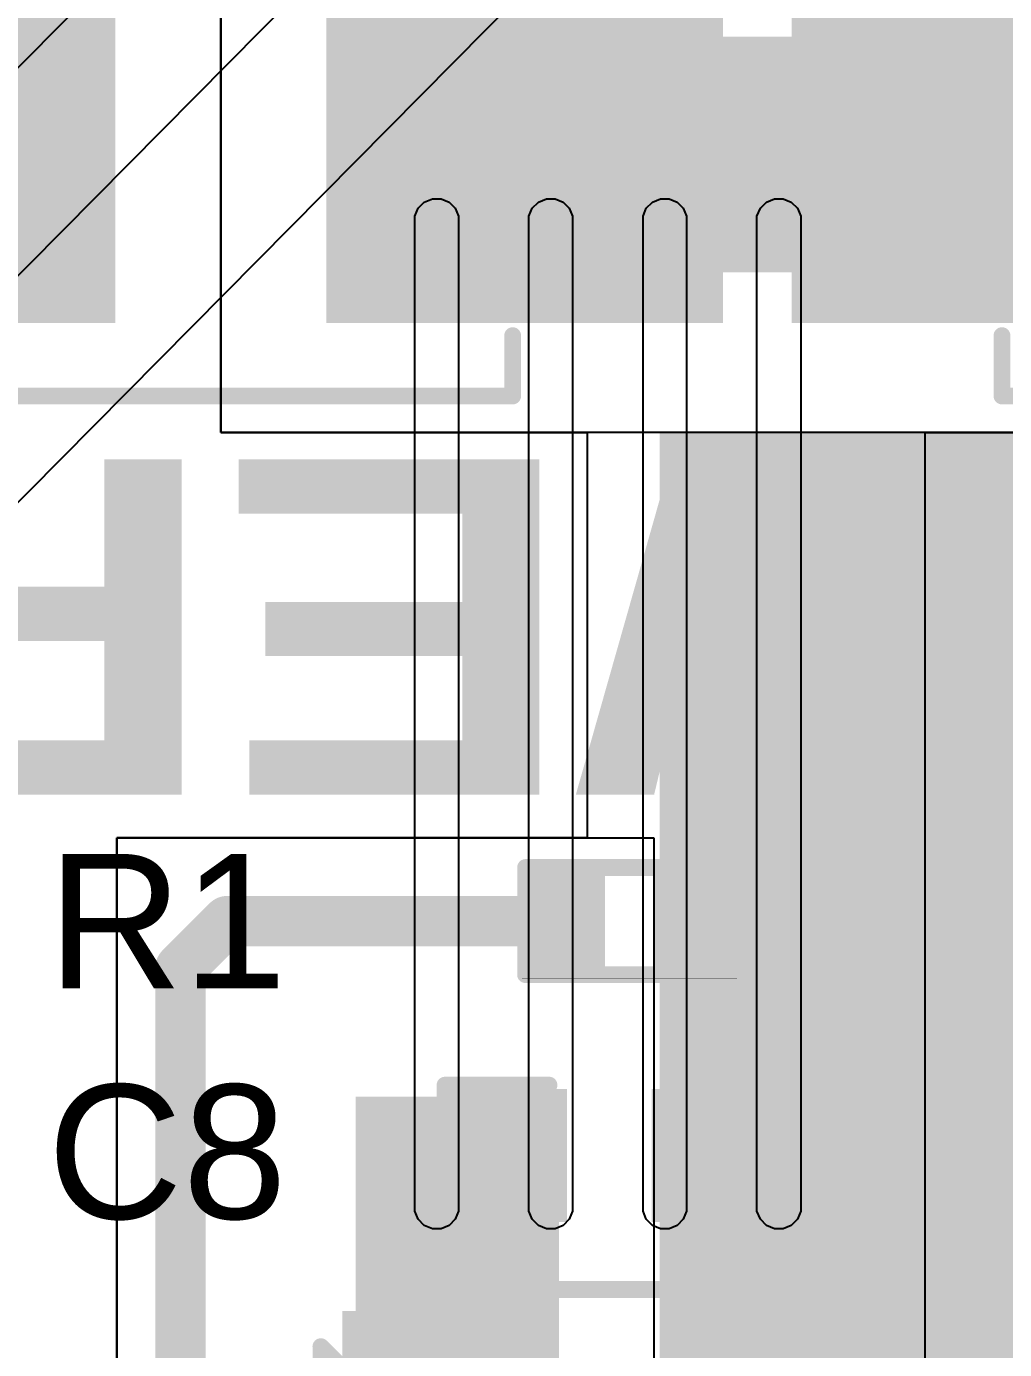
# Model space of a CAD drawing. Header units: inches. Extents: x -4 to 5258, y -4 to 5281.
# Drawn here: x 118.15 to 125.55, y 82.57 to 92.59 of the extents above; entities that cross this region are included whole.
import ezdxf

# ---------------------------------------------------------------- set-up
doc = ezdxf.new("R2010")
doc.units = ezdxf.units.IN
for name, color, linetype in [('Bottom Solder', 6, 'Continuous'), ('Top Layer', 1, 'Continuous'), ('Top Overlay', 2, 'Continuous'), ('Top Paste', 8, 'Continuous'), ('Top Solder', 216, 'Continuous')]:
    doc.layers.add(name, color=color, linetype=linetype)
doc.styles.add('Arial', font='', dxfattribs={"height": 0.2})
doc.styles.add('Arial Black_Bold', font='', dxfattribs={"height": 0.2})
doc.styles.get('Arial').set_extended_font_data('Arial')
doc.styles.get('Arial Black_Bold').set_extended_font_data('Arial Black', bold=True)

# ---------------------------------------------------------------- blocks, each defined once
blk = doc.blocks.new('13_WQFN_HR__3_2__31')
at = {"layer": 'Top Solder'}
for p in [(-0.547, -0.923), (0.575, 1.81), (1.178, -0.923)]:
    blk.add_line(p, (5220.676, 5271.621), dxfattribs=at)
blk = doc.blocks.new('SOT_23_6_32')
at = {"layer": 'Top Layer'}
for points in [[(-1.92, 1.26), (-0.7, 1.26), (-0.7, 0.64), (-1.92, 0.64)], [(0.7, 1.26), (1.92, 1.26), (1.92, 0.64), (0.7, 0.64)], [(-1.92, 0.31), (-0.7, 0.31), (-0.7, -0.31), (-1.92, -0.31)], [(0.7, 0.31), (1.92, 0.31), (1.92, -0.31), (0.7, -0.31)], [(-1.92, -0.64), (-0.7, -0.64), (-0.7, -1.26), (-1.92, -1.26)], [(0.7, -0.64), (1.92, -0.64), (1.92, -1.26), (0.7, -1.26)]]:
    blk.add_hatch(color=1, dxfattribs=at).paths.add_polyline_path(points)
at = {"layer": 'Top Paste'}
for points in [[(-1.92, 1.26), (-0.7, 1.26), (-0.7, 0.64), (-1.92, 0.64)], [(0.7, 1.26), (1.92, 1.26), (1.92, 0.64), (0.7, 0.64)], [(-1.92, 0.31), (-0.7, 0.31), (-0.7, -0.31), (-1.92, -0.31)], [(0.7, 0.31), (1.92, 0.31), (1.92, -0.31), (0.7, -0.31)], [(-1.92, -0.64), (-0.7, -0.64), (-0.7, -1.26), (-1.92, -1.26)], [(0.7, -0.64), (1.92, -0.64), (1.92, -1.26), (0.7, -1.26)]]:
    blk.add_hatch(color=8, dxfattribs=at).paths.add_polyline_path(points)
at = {"layer": 'Top Solder'}
for points in [[(-2.022, 1.362), (-0.598, 1.362), (-0.598, 0.538), (-2.022, 0.538)], [(0.598, 1.362), (2.022, 1.362), (2.022, 0.538), (0.598, 0.538)], [(-2.022, 0.412), (-0.598, 0.412), (-0.598, -0.412), (-2.022, -0.412)], [(0.598, 0.412), (2.022, 0.412), (2.022, -0.412), (0.598, -0.412)], [(-2.022, -0.538), (-0.598, -0.538), (-0.598, -1.362), (-2.022, -1.362)], [(0.598, -0.538), (2.022, -0.538), (2.022, -1.362), (0.598, -1.362)]]:
    blk.add_hatch(color=216, dxfattribs=at).paths.add_polyline_path(points)
at = {"layer": 'Top Overlay'}
for points in [[(-0.889, 1.424, 0.127, 0.127, 0), (-0.889, 1.524, 0.127, 0.127, 0)], [(-0.889, 1.524, 0.127, 0.127, 0), (0.864, 1.524, 0.127, 0.127, 0)], [(0.864, 1.424, 0.127, 0.127, 0), (0.864, 1.524, 0.127, 0.127, 0)], [(-2.184, 0.838, 0.127, 0.127, 0), (-2.184, 1.092, 0.127, 0.127, 0)], [(-2.184, 1.092, 0.127, 0.127, 0), (-2.057, 0.965, 0.127, 0.127, 0)], [(-2.184, 0.838, 0.127, 0.127, 0), (-2.057, 0.965, 0.127, 0.127, 0)], [(-0.889, -1.524, 0.127, 0.127, 0), (-0.889, -1.424, 0.127, 0.127, 0)], [(0.864, -1.524, 0.127, 0.127, 0), (0.864, -1.424, 0.127, 0.127, 0)], [(-0.889, -1.524, 0.127, 0.127, 0), (0.864, -1.524, 0.127, 0.127, 0)]]:
    blk.add_lwpolyline(points, format="xyseb", dxfattribs=at)
for points in [[(-0.921, 1.524, 0.0635, 0.0635, 1), (-0.857, 1.524, 0.0635, 0.0635, 1)], [(-0.921, 1.524, 0.0635, 0.0635, 1), (-0.857, 1.524, 0.0635, 0.0635, 1)], [(0.832, 1.524, 0.0635, 0.0635, 1), (0.895, 1.524, 0.0635, 0.0635, 1)], [(0.832, 1.524, 0.0635, 0.0635, 1), (0.895, 1.524, 0.0635, 0.0635, 1)], [(-0.921, 1.424, 0.0635, 0.0635, 1), (-0.857, 1.424, 0.0635, 0.0635, 1)], [(0.832, 1.424, 0.0635, 0.0635, 1), (0.895, 1.424, 0.0635, 0.0635, 1)], [(-2.216, 1.092, 0.0635, 0.0635, 1), (-2.153, 1.092, 0.0635, 0.0635, 1)], [(-2.216, 1.092, 0.0635, 0.0635, 1), (-2.153, 1.092, 0.0635, 0.0635, 1)], [(-2.089, 0.965, 0.0635, 0.0635, 1), (-2.026, 0.965, 0.0635, 0.0635, 1)], [(-2.089, 0.965, 0.0635, 0.0635, 1), (-2.026, 0.965, 0.0635, 0.0635, 1)], [(-2.216, 0.838, 0.0635, 0.0635, 1), (-2.153, 0.838, 0.0635, 0.0635, 1)], [(-2.216, 0.838, 0.0635, 0.0635, 1), (-2.153, 0.838, 0.0635, 0.0635, 1)], [(-0.921, -1.424, 0.0635, 0.0635, 1), (-0.857, -1.424, 0.0635, 0.0635, 1)], [(0.832, -1.424, 0.0635, 0.0635, 1), (0.895, -1.424, 0.0635, 0.0635, 1)], [(-0.921, -1.524, 0.0635, 0.0635, 1), (-0.857, -1.524, 0.0635, 0.0635, 1)], [(-0.921, -1.524, 0.0635, 0.0635, 1), (-0.857, -1.524, 0.0635, 0.0635, 1)], [(0.832, -1.524, 0.0635, 0.0635, 1), (0.895, -1.524, 0.0635, 0.0635, 1)], [(0.832, -1.524, 0.0635, 0.0635, 1), (0.895, -1.524, 0.0635, 0.0635, 1)]]:
    blk.add_lwpolyline(points, format="xyseb", close=True, dxfattribs=at)
blk = doc.blocks.new('R___0402_167')
at = {"layer": 'Top Layer'}
for points in [[(-0.699, -0.318), (-0.699, 0.318), (-0.241, 0.318), (-0.241, -0.318)], [(0.241, -0.318), (0.241, 0.318), (0.699, 0.318), (0.699, -0.318)]]:
    blk.add_hatch(color=1, dxfattribs=at).paths.add_polyline_path(points)
at = {"layer": 'Top Paste'}
for points in [[(-0.699, -0.318), (-0.699, 0.318), (-0.241, 0.318), (-0.241, -0.318)], [(0.241, -0.318), (0.241, 0.318), (0.699, 0.318), (0.699, -0.318)]]:
    blk.add_hatch(color=8, dxfattribs=at).paths.add_polyline_path(points)
at = {"layer": 'Top Solder'}
for points in [[(-0.754, -0.373), (-0.754, 0.373), (-0.186, 0.373), (-0.186, -0.373)], [(0.186, -0.373), (0.186, 0.373), (0.754, 0.373), (0.754, -0.373)]]:
    blk.add_hatch(color=216, dxfattribs=at).paths.add_polyline_path(points)
at = {"layer": 'Top Overlay'}
for points in [[(-0.787, -0.406, 0.127, 0.127, 0), (-0.787, 0.406, 0.127, 0.127, 0)], [(-0.787, 0.406, 0.127, 0.127, 0), (0.787, 0.406, 0.127, 0.127, 0)], [(0.787, -0.406, 0.127, 0.127, 0), (0.787, 0.406, 0.127, 0.127, 0)], [(-0.787, -0.406, 0.127, 0.127, 0), (0.787, -0.406, 0.127, 0.127, 0)], [(-0.813, -0.432, 0.00323, 0.00323, 0), (0.813, -0.432, 0.00323, 0.00323, 0)]]:
    blk.add_lwpolyline(points, format="xyseb", dxfattribs=at)
for points in [[(-0.819, 0.406, 0.0635, 0.0635, 1), (-0.756, 0.406, 0.0635, 0.0635, 1)], [(-0.819, 0.406, 0.0635, 0.0635, 1), (-0.756, 0.406, 0.0635, 0.0635, 1)], [(0.756, 0.406, 0.0635, 0.0635, 1), (0.819, 0.406, 0.0635, 0.0635, 1)], [(0.756, 0.406, 0.0635, 0.0635, 1), (0.819, 0.406, 0.0635, 0.0635, 1)], [(-0.819, -0.406, 0.0635, 0.0635, 1), (-0.756, -0.406, 0.0635, 0.0635, 1)], [(-0.819, -0.406, 0.0635, 0.0635, 1), (-0.756, -0.406, 0.0635, 0.0635, 1)], [(0.756, -0.406, 0.0635, 0.0635, 1), (0.819, -0.406, 0.0635, 0.0635, 1)], [(0.756, -0.406, 0.0635, 0.0635, 1), (0.819, -0.406, 0.0635, 0.0635, 1)], [(-0.814, -0.432, 0.00161, 0.00161, 1), (-0.812, -0.432, 0.00161, 0.00161, 1)], [(0.812, -0.432, 0.00161, 0.00161, 1), (0.814, -0.432, 0.00161, 0.00161, 1)]]:
    blk.add_lwpolyline(points, format="xyseb", close=True, dxfattribs=at)
blk = doc.blocks.new('SMB__230')
at = {"layer": 'Top Layer'}
for points in [[(-3.7, -1.2), (-3.7, 1.2), (-0.9, 1.2), (-0.9, -1.2)], [(0.9, -1.2), (0.9, 1.2), (3.7, 1.2), (3.7, -1.2)]]:
    blk.add_hatch(color=1, dxfattribs=at).paths.add_polyline_path(points)
at = {"layer": 'Top Overlay'}
for points in [[(2.591, 1.245), (4.826, 1.245), (4.826, 1.905), (2.591, 1.905)], [(3.734, -1.651), (4.826, -1.651), (4.826, 1.346), (3.734, 1.346)], [(2.591, -1.905), (4.826, -1.905), (4.826, -1.245), (2.591, -1.245)]]:
    blk.add_hatch(color=2, dxfattribs=at).paths.add_polyline_path(points)
at = {"layer": 'Top Paste'}
for points in [[(-3.7, -1.2), (-3.7, 1.2), (-0.9, 1.2), (-0.9, -1.2)], [(0.9, -1.2), (0.9, 1.2), (3.7, 1.2), (3.7, -1.2)]]:
    blk.add_hatch(color=8, dxfattribs=at).paths.add_polyline_path(points)
at = {"layer": 'Top Solder'}
for points in [[(-3.802, -1.302), (-3.802, 1.302), (-0.798, 1.302), (-0.798, -1.302)], [(0.798, -1.302), (0.798, 1.302), (3.802, 1.302), (3.802, -1.302)]]:
    blk.add_hatch(color=216, dxfattribs=at).paths.add_polyline_path(points)
at = {"layer": 'Top Overlay'}
for points in [[(-2.21, 1.854, 0.127, 0.127, 0), (-2.21, 1.397, 0.127, 0.127, 0)], [(2.591, 1.854, 0.127, 0.127, 0), (-2.21, 1.854, 0.127, 0.127, 0)], [(-2.21, -1.397, 0.127, 0.127, 0), (-2.21, -1.854, 0.127, 0.127, 0)], [(2.591, -1.854, 0.127, 0.127, 0), (-2.21, -1.854, 0.127, 0.127, 0)]]:
    blk.add_lwpolyline(points, format="xyseb", dxfattribs=at)
for points in [[(-2.242, 1.854, 0.0635, 0.0635, 1), (-2.178, 1.854, 0.0635, 0.0635, 1)], [(-2.242, 1.854, 0.0635, 0.0635, 1), (-2.178, 1.854, 0.0635, 0.0635, 1)], [(2.559, 1.854, 0.0635, 0.0635, 1), (2.623, 1.854, 0.0635, 0.0635, 1)], [(-2.242, 1.397, 0.0635, 0.0635, 1), (-2.178, 1.397, 0.0635, 0.0635, 1)], [(-2.242, -1.397, 0.0635, 0.0635, 1), (-2.178, -1.397, 0.0635, 0.0635, 1)], [(-2.242, -1.854, 0.0635, 0.0635, 1), (-2.178, -1.854, 0.0635, 0.0635, 1)], [(-2.242, -1.854, 0.0635, 0.0635, 1), (-2.178, -1.854, 0.0635, 0.0635, 1)], [(2.559, -1.854, 0.0635, 0.0635, 1), (2.623, -1.854, 0.0635, 0.0635, 1)]]:
    blk.add_lwpolyline(points, format="xyseb", close=True, dxfattribs=at)
blk = doc.blocks.new('SMB__232')
at = {"layer": 'Top Layer'}
for points in [[(-3.7, -1.2), (-3.7, 1.2), (-0.9, 1.2), (-0.9, -1.2)], [(0.9, -1.2), (0.9, 1.2), (3.7, 1.2), (3.7, -1.2)]]:
    blk.add_hatch(color=1, dxfattribs=at).paths.add_polyline_path(points)
at = {"layer": 'Top Overlay'}
for points in [[(2.591, 1.245), (4.826, 1.245), (4.826, 1.905), (2.591, 1.905)], [(3.734, -1.651), (4.826, -1.651), (4.826, 1.346), (3.734, 1.346)], [(2.591, -1.905), (4.826, -1.905), (4.826, -1.245), (2.591, -1.245)]]:
    blk.add_hatch(color=2, dxfattribs=at).paths.add_polyline_path(points)
at = {"layer": 'Top Paste'}
for points in [[(-3.7, -1.2), (-3.7, 1.2), (-0.9, 1.2), (-0.9, -1.2)], [(0.9, -1.2), (0.9, 1.2), (3.7, 1.2), (3.7, -1.2)]]:
    blk.add_hatch(color=8, dxfattribs=at).paths.add_polyline_path(points)
at = {"layer": 'Top Solder'}
for points in [[(-3.802, -1.302), (-3.802, 1.302), (-0.798, 1.302), (-0.798, -1.302)], [(0.798, -1.302), (0.798, 1.302), (3.802, 1.302), (3.802, -1.302)]]:
    blk.add_hatch(color=216, dxfattribs=at).paths.add_polyline_path(points)
at = {"layer": 'Top Overlay'}
for points in [[(-2.21, 1.854, 0.127, 0.127, 0), (-2.21, 1.397, 0.127, 0.127, 0)], [(-2.21, 1.854, 0.127, 0.127, 0), (2.591, 1.854, 0.127, 0.127, 0)], [(-2.21, -1.854, 0.127, 0.127, 0), (-2.21, -1.397, 0.127, 0.127, 0)], [(-2.21, -1.854, 0.127, 0.127, 0), (2.591, -1.854, 0.127, 0.127, 0)]]:
    blk.add_lwpolyline(points, format="xyseb", dxfattribs=at)
for points in [[(-2.242, 1.854, 0.0635, 0.0635, 1), (-2.178, 1.854, 0.0635, 0.0635, 1)], [(-2.242, 1.854, 0.0635, 0.0635, 1), (-2.178, 1.854, 0.0635, 0.0635, 1)], [(2.559, 1.854, 0.0635, 0.0635, 1), (2.623, 1.854, 0.0635, 0.0635, 1)], [(-2.242, 1.397, 0.0635, 0.0635, 1), (-2.178, 1.397, 0.0635, 0.0635, 1)], [(-2.242, -1.397, 0.0635, 0.0635, 1), (-2.178, -1.397, 0.0635, 0.0635, 1)], [(-2.242, -1.854, 0.0635, 0.0635, 1), (-2.178, -1.854, 0.0635, 0.0635, 1)], [(-2.242, -1.854, 0.0635, 0.0635, 1), (-2.178, -1.854, 0.0635, 0.0635, 1)], [(2.559, -1.854, 0.0635, 0.0635, 1), (2.623, -1.854, 0.0635, 0.0635, 1)]]:
    blk.add_lwpolyline(points, format="xyseb", close=True, dxfattribs=at)
blk = doc.blocks.new('C___0603_303')
at = {"layer": 'Top Layer'}
for points in [[(-0.381, 0.445), (-0.381, -0.445), (-1.143, -0.445), (-1.143, 0.445)], [(1.143, 0.445), (1.143, -0.445), (0.381, -0.445), (0.381, 0.445)]]:
    blk.add_hatch(color=1, dxfattribs=at).paths.add_polyline_path(points)
at = {"layer": 'Top Paste'}
for points in [[(-0.381, 0.445), (-0.381, -0.445), (-1.143, -0.445), (-1.143, 0.445)], [(1.143, 0.445), (1.143, -0.445), (0.381, -0.445), (0.381, 0.445)]]:
    blk.add_hatch(color=8, dxfattribs=at).paths.add_polyline_path(points)
at = {"layer": 'Top Solder'}
for points in [[(-0.321, 0.504), (-0.321, -0.504), (-1.203, -0.504), (-1.203, 0.504)], [(1.203, 0.504), (1.203, -0.504), (0.321, -0.504), (0.321, 0.504)]]:
    blk.add_hatch(color=216, dxfattribs=at).paths.add_polyline_path(points)
at = {"layer": 'Top Overlay'}
for points in [[(-1.245, -0.533, 0.127, 0.127, 0), (-1.245, 0.533, 0.127, 0.127, 0)], [(-1.245, 0.533, 0.127, 0.127, 0), (-0.457, 0.533, 0.127, 0.127, 0)], [(0.457, 0.533, 0.127, 0.127, 0), (1.245, 0.533, 0.127, 0.127, 0)], [(1.245, -0.533, 0.127, 0.127, 0), (1.245, 0.533, 0.127, 0.127, 0)], [(-1.245, -0.533, 0.127, 0.127, 0), (-0.457, -0.533, 0.127, 0.127, 0)], [(0.457, -0.533, 0.127, 0.127, 0), (1.245, -0.533, 0.127, 0.127, 0)]]:
    blk.add_lwpolyline(points, format="xyseb", dxfattribs=at)
for points in [[(-1.276, 0.533, 0.0635, 0.0635, 1), (-1.213, 0.533, 0.0635, 0.0635, 1)], [(-1.276, 0.533, 0.0635, 0.0635, 1), (-1.213, 0.533, 0.0635, 0.0635, 1)], [(-0.489, 0.533, 0.0635, 0.0635, 1), (-0.425, 0.533, 0.0635, 0.0635, 1)], [(0.425, 0.533, 0.0635, 0.0635, 1), (0.489, 0.533, 0.0635, 0.0635, 1)], [(1.213, 0.533, 0.0635, 0.0635, 1), (1.276, 0.533, 0.0635, 0.0635, 1)], [(1.213, 0.533, 0.0635, 0.0635, 1), (1.276, 0.533, 0.0635, 0.0635, 1)], [(-1.276, -0.533, 0.0635, 0.0635, 1), (-1.213, -0.533, 0.0635, 0.0635, 1)], [(-1.276, -0.533, 0.0635, 0.0635, 1), (-1.213, -0.533, 0.0635, 0.0635, 1)], [(-0.489, -0.533, 0.0635, 0.0635, 1), (-0.425, -0.533, 0.0635, 0.0635, 1)], [(0.425, -0.533, 0.0635, 0.0635, 1), (0.489, -0.533, 0.0635, 0.0635, 1)], [(1.213, -0.533, 0.0635, 0.0635, 1), (1.276, -0.533, 0.0635, 0.0635, 1)], [(1.213, -0.533, 0.0635, 0.0635, 1), (1.276, -0.533, 0.0635, 0.0635, 1)]]:
    blk.add_lwpolyline(points, format="xyseb", close=True, dxfattribs=at)

msp = doc.modelspace()

# ---------------------------------------------------------------- hatches: boundary and pattern name
at = {"layer": 'Top Layer'}
for points in [[(113.648, 90.441), (118.718, 90.441), (118.718, 92.841), (113.648, 92.841)], [(121.918, 90.724), (125.443, 90.724), (125.443, 92.507), (121.918, 92.507)], [(122.941, 82.137), (132.317, 82.137), (132.317, 89.511), (122.941, 89.511)], [(122.179, 84.481), (120.64, 84.481), (120.64, 82.137), (122.179, 82.137)]]:
    msp.add_hatch(color=1, dxfattribs=at).paths.add_polyline_path(points)

# ---------------------------------------------------------------- linework, layer by layer
at = {"layer": 'Bottom Solder'}
for p, q in [((121.159, 91.255), (121.22, 91.28)), ((121.22, 91.28), (121.253, 91.28)), ((121.253, 91.28), (121.286, 91.28)), ((121.286, 91.28), (121.346, 91.255)), ((122.023, 91.255), (122.084, 91.28)), ((122.084, 91.28), (122.116, 91.28)), ((122.116, 91.28), (122.149, 91.28)), ((122.149, 91.28), (122.21, 91.255)), ((122.886, 91.255), (122.947, 91.28)), ((122.947, 91.28), (122.98, 91.28)), ((122.98, 91.28), (123.013, 91.28)), ((123.013, 91.28), (123.073, 91.255)), ((123.75, 91.255), (123.811, 91.28)), ((123.811, 91.28), (123.844, 91.28)), ((123.844, 91.28), (123.876, 91.28)), ((123.876, 91.28), (123.937, 91.255)), ((121.088, 91.148), (121.113, 91.209)), ((121.113, 91.209), (121.159, 91.255)), ((121.346, 91.255), (121.393, 91.209)), ((121.393, 91.209), (121.418, 91.148)), ((121.951, 91.148), (121.976, 91.209)), ((121.976, 91.209), (122.023, 91.255)), ((122.21, 91.255), (122.256, 91.209)), ((122.256, 91.209), (122.281, 91.148)), ((122.815, 91.148), (122.84, 91.209)), ((122.84, 91.209), (122.886, 91.255)), ((123.073, 91.255), (123.12, 91.209)), ((123.12, 91.209), (123.145, 91.148)), ((123.678, 91.148), (123.704, 91.209)), ((123.704, 91.209), (123.75, 91.255)), ((123.937, 91.255), (123.984, 91.209)), ((123.984, 91.209), (124.009, 91.148)), ((121.088, 91.115), (121.088, 91.148)), ((121.088, 83.647), (121.088, 91.115)), ((121.418, 91.148), (121.418, 91.115)), ((121.418, 91.115), (121.418, 91.115)), ((121.418, 91.115), (121.418, 83.647)), ((121.951, 91.115), (121.951, 91.148)), ((121.951, 83.647), (121.951, 91.115)), ((122.281, 91.148), (122.281, 91.115)), ((122.281, 91.115), (122.281, 91.115)), ((122.281, 91.115), (122.281, 83.647)), ((122.815, 91.115), (122.815, 91.148)), ((122.815, 83.647), (122.815, 91.115)), ((123.145, 91.148), (123.145, 91.115)), ((123.145, 91.115), (123.145, 91.115)), ((123.145, 91.115), (123.145, 83.647)), ((123.678, 91.115), (123.678, 91.148)), ((123.678, 83.647), (123.678, 91.115)), ((124.009, 91.148), (124.009, 91.115)), ((124.009, 91.115), (124.009, 91.115)), ((124.009, 91.115), (124.009, 83.647)), ((121.088, 83.647), (121.088, 83.647)), ((121.088, 83.615), (121.088, 83.647)), ((121.113, 83.554), (121.088, 83.615)), ((121.159, 83.507), (121.113, 83.554)), ((121.393, 83.554), (121.346, 83.507)), ((121.418, 83.615), (121.393, 83.554)), ((121.418, 83.647), (121.418, 83.615)), ((121.951, 83.647), (121.951, 83.647)), ((121.951, 83.615), (121.951, 83.647)), ((121.976, 83.554), (121.951, 83.615)), ((122.023, 83.507), (121.976, 83.554)), ((122.256, 83.554), (122.21, 83.507)), ((122.281, 83.615), (122.256, 83.554)), ((122.281, 83.647), (122.281, 83.615)), ((122.815, 83.647), (122.815, 83.647)), ((122.815, 83.615), (122.815, 83.647)), ((122.84, 83.554), (122.815, 83.615)), ((122.886, 83.507), (122.84, 83.554)), ((123.12, 83.554), (123.073, 83.507)), ((123.145, 83.615), (123.12, 83.554)), ((123.145, 83.647), (123.145, 83.615)), ((123.678, 83.647), (123.678, 83.647)), ((123.678, 83.615), (123.678, 83.647)), ((123.704, 83.554), (123.678, 83.615)), ((123.75, 83.507), (123.704, 83.554)), ((123.984, 83.554), (123.937, 83.507)), ((124.009, 83.615), (123.984, 83.554)), ((124.009, 83.647), (124.009, 83.615)), ((121.22, 83.482), (121.159, 83.507)), ((121.253, 83.482), (121.22, 83.482)), ((121.286, 83.482), (121.253, 83.482)), ((121.346, 83.507), (121.286, 83.482)), ((122.084, 83.482), (122.023, 83.507)), ((122.116, 83.482), (122.084, 83.482)), ((122.149, 83.482), (122.116, 83.482)), ((122.21, 83.507), (122.149, 83.482)), ((122.947, 83.482), (122.886, 83.507)), ((122.98, 83.482), (122.947, 83.482)), ((123.013, 83.482), (122.98, 83.482)), ((123.073, 83.507), (123.013, 83.482)), ((123.811, 83.482), (123.75, 83.507)), ((123.844, 83.482), (123.811, 83.482)), ((123.876, 83.482), (123.844, 83.482)), ((123.937, 83.507), (123.876, 83.482))]:
    msp.add_line(p, q, dxfattribs=at)
at = {"layer": 'Top Layer'}
for p, q in [((119.618, 89.511), (119.618, 93.601)), ((119.618, 93.601), (119.618, 89.511)), ((127.85, 89.511), (119.618, 89.511)), ((119.618, 89.511), (122.391, 89.511)), ((122.391, 89.511), (122.391, 86.441)), ((124.951, 82.348), (124.951, 89.511)), ((124.951, 89.511), (127.85, 89.511)), ((118.831, 79.594), (118.831, 86.441)), ((118.831, 86.441), (122.898, 86.441)), ((122.391, 86.441), (118.831, 86.441)), ((118.831, 86.441), (118.831, 85.455)), ((122.898, 86.441), (122.898, 79.594)), ((118.831, 85.455), (118.831, 80.853))]:
    msp.add_line(p, q, dxfattribs=at)
for points in [[(119.312, 85.455, 0.381, 0.381, 0), (119.668, 85.811, 0.381, 0.381, 0)], [(119.668, 85.811, 0.381, 0.381, 0), (122.244, 85.811, 0.381, 0.381, 0)], [(119.312, 80.853, 0.381, 0.381, 0), (119.312, 85.455, 0.381, 0.381, 0)]]:
    msp.add_lwpolyline(points, format="xyseb", dxfattribs=at)
for points in [[(119.573, 85.811, 0.191, 0.191, 1), (119.763, 85.811, 0.191, 0.191, 1)], [(119.573, 85.811, 0.191, 0.191, 1), (119.763, 85.811, 0.191, 0.191, 1)], [(122.148, 85.811, 0.191, 0.191, 1), (122.339, 85.811, 0.191, 0.191, 1)], [(119.217, 85.455, 0.191, 0.191, 1), (119.407, 85.455, 0.191, 0.191, 1)], [(119.217, 85.455, 0.191, 0.191, 1), (119.407, 85.455, 0.191, 0.191, 1)]]:
    msp.add_lwpolyline(points, format="xyseb", close=True, dxfattribs=at)

# ---------------------------------------------------------------- block references
for name, p in [('13_WQFN_HR__3_2__31', (37.077, 9.267)), ('SMB__232', (127.743, 91.641)), ('R___0402_167', (122.713, 85.811)), ('C___0603_303', (122.56, 84.036)), ('SOT_23_6_32', (122.56, 81.497))]:
    msp.add_blockref(name, p)
at = {"rotation": 180}
msp.add_blockref('SMB__230', (119.618, 91.641), dxfattribs=at)

# ---------------------------------------------------------------- texts
at = {"layer": 'Top Overlay', "style": 'Arial Black_Bold'}
msp.add_text('POWER IN', height=2.54, rotation=180, dxfattribs=at).set_placement((132.003, 89.308))
at = {"layer": 'Top Overlay', "style": 'Arial'}
for s, p in [('R1', (118.304, 85.303)), ('C8', (118.304, 83.557))]:
    msp.add_text(s, height=1.016, dxfattribs=at).set_placement(p)

doc.saveas('drawing.dxf')
